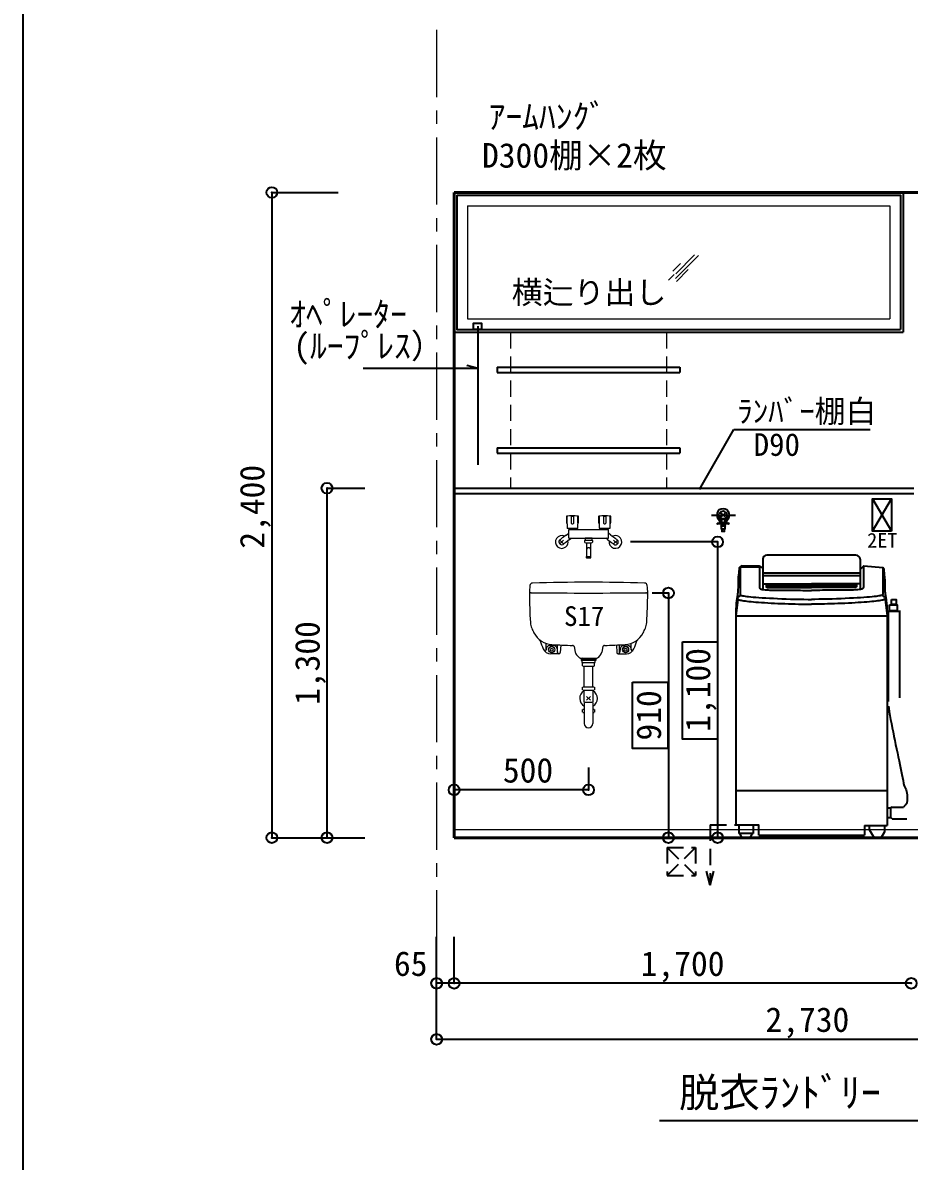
# Model space of a CAD drawing. Units: millimetres at full size, sheet at 1:50. Extents: x -31113 to 29332, y -20209 to 31249.
# Drawn here: x -10070 to -6774, y -2300 to 1934 of the extents above; entities that cross this region are included whole.
import ezdxf
from ezdxf.enums import TextEntityAlignment as Align

# ---------------------------------------------------------------- set-up
doc = ezdxf.new("R2010")
doc.units = ezdxf.units.MM
doc.header["$LTSCALE"] = 50
doc.header["$PDMODE"] = 32
doc.header["$PDSIZE"] = 40
doc.linetypes.add('CHAIN1', pattern=[8, 5, -1, 1, -1])
doc.linetypes.add('DASHED1', pattern=[1.8, 1.2, -0.6])
for name, color, linetype, lineweight in [('B-1_通り芯・通り番号', 1, 'CHAIN1', 18), ('B-2_柱(黄)', 4, 'Continuous', 9), ('B-3_仕上線(黄)', 3, 'Continuous', 40), ('B-4_下地・間柱(水色)', 4, 'DASHED1', 9), ('B-5_サッシ・室内建具', 7, 'Continuous', 25), ('B-6_住宅設備・造作', 1, 'Continuous', 18), ('B-A_文字', 7, 'Continuous', 25), ('B-F_寸法・方位', 7, 'Continuous', 25), ('F-F_図面枠（共通）', 7, 'Continuous', 25)]:
    doc.layers.add(name, color=color, linetype=linetype, lineweight=lineweight)
doc.styles.add('ＭＳ ゴシック', font='')
doc.styles.get('ＭＳ ゴシック').set_extended_font_data('MS Gothic')

msp = doc.modelspace()

# ---------------------------------------------------------------- linework, layer by layer
at = {"layer": 'B-1_通り芯・通り番号'}
msp.add_line((-8531.22, 1908.04), (-8531.22, -1846.71), dxfattribs=at)
msp.add_line((-8531.22, 1908.04), (-8531.22, -1846.71), dxfattribs=at)
at = {"layer": 'B-2_柱(黄)'}
for p, q in [((-7557.84, 1068.65), (-7642.82, 983.67)), ((-7572.35, 1070.8), (-7642.05, 1001.1)), ((-7624.51, 1039.07), (-7652.75, 1010.83)), ((-7596.01, 1016.49), (-7639.84, 972.66)), ((-7648.17, 997.67), (-7669.41, 976.43))]:
    msp.add_line(p, q, dxfattribs=at)
at = {"layer": 'B-3_仕上線(黄)'}
for p, q in [((-8466.22, 1303.29), (-8466.22, -1096.71)), ((-8466.22, 1303.29), (-8466.22, -1096.71)), ((-8466.22, -1096.71), (-5866.22, -1096.71))]:
    msp.add_line(p, q, dxfattribs=at)
msp.add_lwpolyline([(-8466.22, 1303.29), (-5866.22, 1303.29), (-5866.22, -1066.71)], dxfattribs=at)
at = {"layer": 'B-4_下地・間柱(水色)'}
for p, q in [((-8256.22, 783.29), (-8256.22, 203.29)), ((-7676.22, 783.29), (-7676.22, 203.29))]:
    msp.add_line(p, q, dxfattribs=at)
at = {"layer": 'B-5_サッシ・室内建具'}
msp.add_line((-8377.77, 806.54), (-8377.77, 290.42), dxfattribs=at)
msp.add_lwpolyline([(-8364.4, 793.11), (-8394.4, 793.11), (-8394.4, 817.11), (-8364.4, 817.11)], close=True, dxfattribs=at)
at = {"layer": 'B-6_住宅設備・造作', "color": 4, "lineweight": 9}
for p, q in [((-8416.22, 1253.29), (-8416.22, 833.29)), ((-8416.22, 1253.29), (-6846.22, 1253.29)), ((-6846.22, 1253.29), (-6846.22, 833.29)), ((-8416.22, 833.29), (-6846.22, 833.29))]:
    msp.add_line(p, q, dxfattribs=at)
at = {"layer": 'B-A_文字'}
for p, q in [((-8306.22, 653.29), (-7626.22, 653.29)), ((-8306.22, 653.29), (-8306.22, 633.29)), ((-7626.22, 653.29), (-7626.22, 633.29)), ((-8306.22, 633.29), (-7626.22, 633.29)), ((-8306.22, 353.29), (-7626.22, 353.29)), ((-8306.22, 353.29), (-8306.22, 333.29)), ((-7626.22, 353.29), (-7626.22, 333.29)), ((-8306.22, 333.29), (-7626.22, 333.29)), ((-7318.33, -60.92), (-7318.33, -173.62)), ((-6971.87, -45.81), (-7303.21, -45.81)), ((-6956.76, -60.92), (-6956.76, -173.62)), ((-7405.79, -93.34), (-7401.06, -88.62)), ((-7402.59, -93.35), (-7402.59, -191.98)), ((-7400.88, -88.81), (-7333.14, -88.81)), ((-7395.04, -85.79), (-7332.32, -85.79)), ((-7332.32, -85.79), (-7320.86, -92.41)), ((-7330.87, -89.91), (-7330.87, -165.05)), ((-7317.74, -120.99), (-6958.2, -120.99)), ((-7317.33, -111.94), (-6957.38, -111.94)), ((-6944.21, -89.91), (-6944.21, -165.05)), ((-6872.49, -91.2), (-6872.49, -191.98)), ((-7318.94, -152.02), (-7137.54, -152.02)), ((-7301.67, -158.19), (-7137.54, -158.19)), ((-7300.76, -166.07), (-7137.54, -166.07)), ((-6956.14, -152.02), (-7137.54, -152.02)), ((-6973.42, -158.19), (-7137.54, -158.19)), ((-6974.33, -166.07), (-7137.54, -166.07)), ((-7411.76, -211.71), (-7418.97, -271.89)), ((-6863.32, -211.71), (-6856.11, -271.89)), ((-7418.97, -271.89), (-6856.11, -271.89)), ((-7418.97, -271.89), (-7418.97, -1050.27)), ((-6856.11, -271.89), (-6856.11, -1050.88)), ((-6852.13, -254.62), (-6806.06, -254.62)), ((-6852.13, -254.62), (-6852.13, -589.85)), ((-6809.75, -254.62), (-6809.75, -576.79)), ((-6856.11, -921.95), (-7418.97, -921.95)), ((-6856.11, -985.36), (-6843.13, -985.36)), ((-6843.13, -985.36), (-6843.13, -1022.66)), ((-6837.65, -983.17), (-6842.54, -985.99)), ((-6837.65, -983.17), (-6794.86, -983.17)), ((-7406.92, -1050.27), (-7406.92, -1080.85)), ((-7354.26, -1050.27), (-7354.26, -1080.85)), ((-6939.81, -1050.88), (-6939.81, -1086.79)), ((-6939.81, -1050.88), (-6856.11, -1050.88)), ((-6922.39, -1050.88), (-6922.39, -1065.91)), ((-6843.13, -1022.66), (-6856.11, -1022.66)), ((-6837.65, -1026.77), (-6842.61, -1021.8)), ((-6837.65, -1026.77), (-6782.52, -1026.77)), ((-8466.22, -1096.71), (-5866.22, -1096.71)), ((-7394.98, -1096.71), (-7404.13, -1080.85)), ((-7365.3, -1096.71), (-7356.15, -1080.85)), ((-7356.15, -1080.85), (-7354.26, -1080.85)), ((-7333.05, -1086.79), (-6939.81, -1086.79)), ((-6922.39, -1065.91), (-6904.61, -1096.71))]:
    msp.add_line(p, q, dxfattribs=at)
at = {"layer": 'B-A_文字', "color": 134}
for p, q in [((-6910.1, 163.29), (-6840.1, 43.29)), ((-6910.1, 43.29), (-6840.1, 163.29)), ((-7485.11, 104.29), (-7485.11, 102.3)), ((-7481.22, 105.29), (-7484.11, 105.29)), ((-7484.11, 101.3), (-7481.22, 101.3)), ((-7479.61, 89.43), (-7479.61, 99.57)), ((-7479.61, 89.43), (-7479.61, 88.99)), ((-7478.97, 88.79), (-7479.41, 88.79)), ((-7478.16, 88.79), (-7479.16, 87.79)), ((-7479.16, 87.79), (-7479.16, 74.19)), ((-7452.76, 88.79), (-7478.97, 88.79)), ((-7458.79, 96.22), (-7472.93, 110.36)), ((-7472.93, 96.22), (-7458.79, 110.36)), ((-7452.56, 87.79), (-7453.56, 88.79)), ((-7452.31, 88.79), (-7452.76, 88.79)), ((-7452.56, 74.19), (-7452.56, 87.79)), ((-7452.11, 99.57), (-7452.11, 89.43)), ((-7452.11, 88.99), (-7452.11, 89.43)), ((-7487.66, 73.19), (-7487.86, 72.99)), ((-7487.86, 72.99), (-7487.86, 72.19)), ((-7487.66, 73.19), (-7444.06, 73.19)), ((-7474.26, 70.69), (-7474.26, 68.29)), ((-7474.26, 68.29), (-7472.66, 66.69)), ((-7472.66, 64.69), (-7474.26, 63.09)), ((-7474.26, 63.09), (-7474.26, 61.89)), ((-7474.26, 61.89), (-7474.06, 61.69)), ((-7473.71, 61.69), (-7473.71, 52.19)), ((-7472.66, 66.69), (-7472.66, 64.69)), ((-7471.11, 51.19), (-7471.11, 42.89)), ((-7460.81, 42.69), (-7470.91, 42.69)), ((-7460.61, 42.89), (-7460.61, 51.19)), ((-7459.06, 66.69), (-7457.46, 68.29)), ((-7459.06, 64.69), (-7459.06, 66.69)), ((-7457.46, 63.09), (-7459.06, 64.69)), ((-7458.01, 52.19), (-7458.01, 61.69)), ((-7457.66, 61.69), (-7457.46, 61.89)), ((-7457.46, 68.29), (-7457.46, 70.69)), ((-7457.46, 61.89), (-7457.46, 63.09)), ((-7443.86, 72.99), (-7444.06, 73.19)), ((-7443.86, 72.19), (-7443.86, 72.99))]:
    msp.add_line(p, q, dxfattribs=at)
at = {"layer": 'B-A_文字', "lineweight": 18}
for p, q in [((-8048.72, 98.17), (-8048.72, 75.53)), ((-8048.7, 98.16), (-8048.72, 98.16)), ((-8048.72, 98.16), (-8048.72, 98.16)), ((-8045.6, 77.51), (-8045.6, 98.33)), ((-8027.42, 99.73), (-8025.03, 99.73)), ((-8021.28, 77.51), (-8021.28, 98.33)), ((-8006.85, 98.33), (-8006.85, 77.51)), ((-8005.2, 99.72), (-8005.18, 99.72)), ((-8005.18, 99.72), (-8005.18, 99.72)), ((-8003.73, 98.16), (-8003.75, 98.16)), ((-8003.72, 98.16), (-8003.73, 98.16)), ((-8003.72, 75.53), (-8003.72, 98.17)), ((-7928.72, 98.17), (-7928.72, 75.53)), ((-7927.27, 99.72), (-7927.27, 99.72)), ((-7925.6, 77.51), (-7925.6, 98.33)), ((-7911.17, 98.33), (-7911.17, 77.51)), ((-7907.42, 99.73), (-7905.03, 99.73)), ((-7901.28, 77.51), (-7901.28, 98.33)), ((-7886.85, 98.33), (-7886.85, 77.51)), ((-7883.73, 98.16), (-7883.75, 98.16)), ((-7883.72, 98.16), (-7883.73, 98.16)), ((-7883.72, 75.53), (-7883.72, 98.17)), ((-8046.22, 70.56), (-8046.16, 70.83)), ((-8046.22, 70.56), (-8046.22, 57.59)), ((-8046.22, 57.59), (-8046.22, 54.99)), ((-8007.42, 53.79), (-8045.02, 53.79)), ((-8040.22, 49.29), (-8039.72, 49.79)), ((-8040.22, 17.64), (-8040.22, 49.29)), ((-8039.72, 49.79), (-8026.22, 49.79)), ((-8037.72, 53.79), (-8037.72, 49.79)), ((-8027.81, 70.83), (-8026.22, 70.56)), ((-8026.22, 70.56), (-8024.64, 70.83)), ((-8026.22, 49.79), (-7906.22, 49.79)), ((-8014.72, 49.79), (-8014.72, 53.79)), ((-8006.85, 77.51), (-8006.84, 75.89)), ((-8006.29, 70.83), (-8006.22, 70.56)), ((-8006.22, 57.59), (-8006.22, 70.56)), ((-8006.22, 54.99), (-8006.22, 57.59)), ((-7926.22, 70.56), (-7926.16, 70.83)), ((-7926.22, 70.56), (-7926.22, 57.59)), ((-7926.22, 57.59), (-7926.22, 54.99)), ((-7887.42, 53.79), (-7925.02, 53.79)), ((-7917.72, 53.79), (-7917.72, 49.79)), ((-7911.17, 77.51), (-7911.16, 75.89)), ((-7907.81, 70.83), (-7906.22, 70.56)), ((-7906.22, 70.56), (-7904.64, 70.83)), ((-7906.22, 49.79), (-7892.72, 49.79)), ((-7894.72, 49.79), (-7894.72, 53.79)), ((-7892.22, 49.29), (-7892.72, 49.79)), ((-7886.85, 77.51), (-7886.84, 75.89)), ((-7886.29, 70.83), (-7886.22, 70.56)), ((-7886.22, 57.59), (-7886.22, 70.56)), ((-7886.22, 54.99), (-7886.22, 57.59)), ((-8073.3, -3.78), (-8059.15, 10.36)), ((-8059.15, -3.78), (-8073.3, 10.36)), ((-8072.51, 11.67), (-8072.17, 11.92)), ((-8049.17, 28.89), (-8063.57, 18.09)), ((-8051.27, 1.69), (-8054.38, -0.64)), ((-8036.87, 12.49), (-8051.27, 1.69)), ((-8049.17, 28.89), (-8040.22, 35.61)), ((-8040.22, 17.64), (-8026.22, 17.64)), ((-8036.87, 12.49), (-8030.01, 17.64)), ((-8026.22, 17.64), (-7906.22, 17.64)), ((-7979.02, 17.64), (-7979.22, 17.44)), ((-7953.22, 17.44), (-7979.22, 17.44)), ((-7979.22, 17.44), (-7979.22, 9.94)), ((-7953.22, 17.44), (-7953.42, 17.64)), ((-7953.22, 9.94), (-7953.22, 17.44)), ((-7895.57, 12.49), (-7902.44, 17.64)), ((-7883.27, 28.89), (-7892.22, 35.61)), ((-7883.27, 28.89), (-7868.87, 18.09)), ((-7873.3, -3.78), (-7859.15, 10.36)), ((-7859.15, -3.78), (-7873.3, 10.36)), ((-7860.55, 12.42), (-7862.97, 13.75)), ((-7976.79, -0.09), (-7975.97, -0.56)), ((-7975.97, -0.56), (-7956.47, -0.56)), ((-7974.22, -26.06), (-7974.22, -51.06)), ((-7958.22, -1.06), (-7958.22, -0.56)), ((-7958.22, -26.06), (-7958.22, -1.06)), ((-7956.47, -0.56), (-7955.66, -0.09)), ((-7974.22, -51.06), (-7974.22, -51.4)), ((-7973.32, -56.06), (-7959.12, -56.06)), ((-8124.27, -397.82), (-8124.27, -374.17)), ((-8081.25, -407.71), (-8081.25, -379.57)), ((-8069.92, -380.07), (-8071.26, -407.95)), ((-7862.53, -380.07), (-7861.19, -407.95)), ((-7851.2, -407.71), (-7851.2, -379.57)), ((-7808.18, -397.82), (-7808.18, -374.17)), ((-8122.81, -390.78), (-8124.34, -398.59)), ((-8094.48, -382.71), (-8113, -382.71)), ((-8076.25, -412.71), (-8107.11, -412.71)), ((-8084.67, -390.78), (-8081.16, -408.67)), ((-8019.45, -385.96), (-8015.63, -406.13)), ((-8008.6, -418.72), (-8000.47, -427.17)), ((-7923.85, -418.72), (-7931.98, -427.17)), ((-7913, -385.96), (-7916.82, -406.13)), ((-7856.2, -412.71), (-7825.34, -412.71)), ((-7847.78, -390.78), (-7851.29, -408.67)), ((-7837.97, -382.71), (-7819.45, -382.71)), ((-7834.47, -397.71), (-7831.58, -392.71)), ((-7831.58, -402.71), (-7834.47, -397.71)), ((-7831.58, -392.71), (-7825.81, -392.71)), ((-7825.81, -402.71), (-7831.58, -402.71)), ((-7825.81, -392.71), (-7822.92, -397.71)), ((-7822.92, -397.71), (-7825.81, -402.71)), ((-7809.64, -390.78), (-7808.11, -398.59)), ((-7996.86, -428.71), (-7935.59, -428.71)), ((-7987.8, -428.71), (-7993.72, -432.98)), ((-7993.72, -432.98), (-7993.72, -438.21)), ((-7993.72, -432.98), (-7938.72, -432.98)), ((-7938.72, -438.21), (-7993.72, -438.21)), ((-7991.22, -438.21), (-7991.22, -445.21)), ((-7991.22, -445.21), (-7941.22, -445.21)), ((-7986.22, -446.91), (-7988.72, -448.35)), ((-7988.72, -456.91), (-7988.72, -448.35)), ((-7982.52, -458.91), (-7949.92, -458.91)), ((-7982.1, -535.71), (-7982.1, -458.91)), ((-7950.35, -535.71), (-7950.35, -458.91)), ((-7946.22, -446.91), (-7943.72, -448.35)), ((-7944.65, -428.71), (-7938.72, -432.98)), ((-7943.72, -456.91), (-7943.72, -448.35)), ((-7941.22, -445.21), (-7941.22, -438.21)), ((-7938.72, -432.98), (-7938.72, -438.21)), ((-7988.22, -547), (-7988.22, -536.42)), ((-7987.52, -535.71), (-7944.93, -535.71)), ((-7987.52, -547.71), (-7944.93, -547.71)), ((-7983.02, -593.26), (-7983.02, -548.71)), ((-7949.42, -593.26), (-7949.42, -548.71)), ((-7944.22, -536.42), (-7944.22, -547)), ((-7973.3, -585.78), (-7959.15, -571.64)), ((-7959.15, -585.78), (-7973.3, -571.64)), ((-7988.22, -630.3), (-7988.22, -619.72)), ((-7987.52, -619.01), (-7982.1, -619.01)), ((-7987.52, -631.01), (-7982.1, -631.01)), ((-7982.1, -594.78), (-7982.1, -671.71)), ((-7951.71, -594.33), (-7981.54, -594.33)), ((-7950.35, -594.78), (-7950.35, -671.71)), ((-7950.35, -619.01), (-7944.93, -619.01)), ((-7950.35, -631.01), (-7944.93, -631.01)), ((-7944.22, -619.72), (-7944.22, -630.3))]:
    msp.add_line(p, q, dxfattribs=at)
at = {"layer": 'B-A_文字', "color": 134, "linetype": 'CHAIN1'}
msp.add_line((-7508.48, 103.29), (-7419.95, 103.29), dxfattribs=at)
at = {"layer": 'B-A_文字', "color": 1, "lineweight": 18}
msp.add_line((-8466.22, -1066.71), (-5866.22, -1066.71), dxfattribs=at)
at = {"layer": 'B-A_文字'}
for points in [[(-8803.84, 649.82), (-8382.16, 649.82), (-8418.39, 659.88)], [(-7405.79, -93.34), (-7406.3, -97.54), (-7407.16, -104.76), (-7407.97, -112), (-7408.7, -119.24), (-7409.32, -126.48), (-7409.8, -133.74), (-7410, -137.95), (-7410.15, -142.52), (-7410.28, -150.41), (-7410.35, -158.29), (-7410.46, -166.17), (-7410.71, -174.04), (-7411.21, -181.89), (-7411.64, -186.43), (-7411.89, -188.55), (-7412.38, -192.2), (-7412.92, -195.85), (-7413.48, -199.5), (-7414.06, -203.15), (-7414.62, -206.8), (-7414.93, -208.92), (-7415.71, -214.8), (-7416.78, -224.98), (-7417.57, -235.19), (-7418.12, -245.43), (-7418.52, -255.67), (-7418.82, -265.93), (-7418.97, -271.89)], [(-6952.95, -95.63), (-6942.45, -85.12), (-6872.49, -91.2), (-6869.29, -93.34)], [(-6869.29, -93.34), (-6868.78, -97.54), (-6867.92, -104.76), (-6867.11, -112), (-6866.38, -119.24), (-6865.76, -126.48), (-6865.28, -133.74), (-6865.09, -137.95), (-6864.94, -142.52), (-6864.8, -150.41), (-6864.73, -158.29), (-6864.62, -166.17), (-6864.37, -174.04), (-6863.88, -181.89), (-6863.44, -186.43), (-6863.19, -188.55), (-6862.71, -192.2), (-6862.17, -195.85), (-6861.6, -199.5), (-6861.02, -203.15), (-6860.46, -206.8), (-6860.15, -208.92), (-6859.37, -214.8), (-6858.3, -224.98), (-6857.52, -235.19), (-6856.96, -245.43), (-6856.56, -255.67), (-6856.26, -265.93), (-6856.11, -271.89)], [(-7330.87, -165.05), (-7330.81, -165.29), (-7330.7, -165.71), (-7330.59, -166.13), (-7330.47, -166.55), (-7330.33, -166.96), (-7330.18, -167.36), (-7330.08, -167.59), (-7329.97, -167.83), (-7329.75, -168.25), (-7329.51, -168.64), (-7329.24, -169.03), (-7328.95, -169.4), (-7328.64, -169.75), (-7328.45, -169.95), (-7328.2, -170.19), (-7327.74, -170.58), (-7327.26, -170.93), (-7326.75, -171.26), (-7326.23, -171.56), (-7325.69, -171.83), (-7325.37, -171.98), (-7324.74, -172.24), (-7323.63, -172.61), (-7322.49, -172.92), (-7321.34, -173.16), (-7320.18, -173.36), (-7319.01, -173.53), (-7318.33, -173.62), (-7315.11, -174.01), (-7309.56, -174.57), (-7304.03, -175.01), (-7298.5, -175.35), (-7292.97, -175.6), (-7287.44, -175.79), (-7284.23, -175.89), (-7275.68, -176.09), (-7260.92, -176.3), (-7246.14, -176.39), (-7231.35, -176.4)], [(-7305.37, -154.35), (-7305.37, -163.4), (-7300.76, -166.07)], [(-6944.21, -165.05), (-6944.27, -165.29), (-6944.38, -165.71), (-6944.49, -166.13), (-6944.61, -166.55), (-6944.75, -166.96), (-6944.9, -167.36), (-6945, -167.59), (-6945.12, -167.83), (-6945.33, -168.25), (-6945.58, -168.64), (-6945.84, -169.03), (-6946.13, -169.4), (-6946.44, -169.75), (-6946.63, -169.95), (-6946.88, -170.19), (-6947.34, -170.58), (-6947.82, -170.93), (-6948.33, -171.26), (-6948.86, -171.56), (-6949.4, -171.83), (-6949.72, -171.98), (-6950.35, -172.24), (-6951.46, -172.61), (-6952.59, -172.92), (-6953.74, -173.16), (-6954.9, -173.36), (-6956.08, -173.53), (-6956.76, -173.62), (-6959.98, -174.01), (-6965.52, -174.57), (-6971.05, -175.01), (-6976.59, -175.35), (-6982.12, -175.6), (-6987.64, -175.79), (-6990.85, -175.89), (-6999.41, -176.09), (-7014.17, -176.3), (-7028.95, -176.39), (-7043.73, -176.4)], [(-6969.72, -154.35), (-6969.72, -163.4), (-6974.33, -166.07)], [(-7401.91, -191.5), (-7402.09, -192.55), (-7402.45, -194.32), (-7402.88, -195.96), (-7403.46, -197.39), (-7404.22, -198.53), (-7405.22, -199.3), (-7405.93, -199.55), (-7406.19, -199.59), (-7406.65, -199.64), (-7407.13, -199.66), (-7407.62, -199.69), (-7408.11, -199.74), (-7408.59, -199.83), (-7408.85, -199.91), (-7409.06, -199.99), (-7409.4, -200.17), (-7409.72, -200.38), (-7410.02, -200.63), (-7410.3, -200.9), (-7410.55, -201.2), (-7410.68, -201.37), (-7411.1, -202.05), (-7411.59, -203.3), (-7411.84, -204.65), (-7411.92, -206.06), (-7411.89, -207.51), (-7411.82, -208.96), (-7411.78, -209.78), (-7411.77, -210.1), (-7411.76, -210.64), (-7411.76, -211.18), (-7411.76, -211.71), (-7411.77, -212.24), (-7411.77, -212.77), (-7411.78, -213.08)], [(-7411.67, -209.28), (-7410.99, -209.89), (-7409.81, -210.55), (-7408.07, -211.26), (-7405.73, -211.99), (-7402.76, -212.76), (-7399.11, -213.56), (-7394.77, -214.37), (-7389.7, -215.2), (-7383.9, -216.04), (-7377.35, -216.88), (-7370.06, -217.72), (-7362.03, -218.55), (-7353.28, -219.37), (-7343.82, -220.18), (-7333.7, -220.97), (-7322.96, -221.73), (-7311.65, -222.46), (-7299.82, -223.16), (-7287.55, -223.82), (-7274.93, -224.45), (-7262.05, -225.03), (-7249.01, -225.57), (-7235.93, -226.06), (-7222.94, -226.5), (-7210.18, -226.9), (-7197.81, -227.25), (-7185.99, -227.55), (-7174.91, -227.8), (-7164.76, -228.01), (-7155.76, -228.17), (-7148.12, -228.29), (-7142.09, -228.37), (-7137.93, -228.42), (-7137.54, -228.43)], [(-7402.59, -191.98), (-7401.99, -192.9), (-7401.17, -193.76), (-7399.96, -194.58), (-7398.24, -195.38), (-7395.86, -196.16), (-7392.73, -196.93), (-7388.75, -197.69), (-7383.84, -198.45), (-7377.94, -199.22), (-7371.02, -200), (-7363.04, -200.78), (-7354, -201.57), (-7343.9, -202.37), (-7332.77, -203.18), (-7320.64, -203.98), (-7307.58, -204.78), (-7293.65, -205.56), (-7278.95, -206.32), (-7263.57, -207.05), (-7247.66, -207.74), (-7231.34, -208.38), (-7214.77, -208.94), (-7198.12, -209.42), (-7181.58, -209.8), (-7165.36, -210.06), (-7149.69, -210.19), (-7137.54, -210.16)], [(-7231.35, -176.4), (-7216.55, -176.39), (-7201.76, -176.4), (-7193.18, -176.44), (-7187.76, -176.47), (-7178.41, -176.56), (-7169.07, -176.69), (-7159.73, -176.83), (-7150.39, -176.99), (-7141.05, -177.16), (-7137.54, -177.22)], [(-7043.73, -176.4), (-7058.53, -176.39), (-7073.32, -176.4), (-7081.9, -176.44), (-7087.32, -176.47), (-7096.67, -176.56), (-7106.01, -176.69), (-7115.35, -176.83), (-7124.69, -176.99), (-7134.03, -177.16), (-7137.54, -177.22)], [(-6872.49, -191.98), (-6873.09, -192.9), (-6873.92, -193.76), (-6875.12, -194.58), (-6876.85, -195.38), (-6879.22, -196.16), (-6882.35, -196.93), (-6886.34, -197.69), (-6891.25, -198.45), (-6897.14, -199.22), (-6904.06, -200), (-6912.04, -200.78), (-6921.08, -201.57), (-6931.18, -202.37), (-6942.31, -203.18), (-6954.44, -203.98), (-6967.51, -204.78), (-6981.43, -205.56), (-6996.14, -206.32), (-7011.51, -207.05), (-7027.42, -207.74), (-7043.75, -208.38), (-7060.32, -208.94), (-7076.97, -209.42), (-7093.5, -209.8), (-7109.72, -210.06), (-7125.39, -210.19), (-7137.54, -210.16)], [(-6863.41, -209.28), (-6864.09, -209.89), (-6865.28, -210.55), (-6867.01, -211.26), (-6869.35, -211.99), (-6872.32, -212.76), (-6875.97, -213.56), (-6880.31, -214.37), (-6885.38, -215.2), (-6891.18, -216.04), (-6897.73, -216.88), (-6905.02, -217.72), (-6913.05, -218.55), (-6921.81, -219.37), (-6931.26, -220.18), (-6941.38, -220.97), (-6952.12, -221.73), (-6963.44, -222.46), (-6975.26, -223.16), (-6987.53, -223.82), (-7000.15, -224.45), (-7013.03, -225.03), (-7026.08, -225.57), (-7039.16, -226.06), (-7052.15, -226.5), (-7064.9, -226.9), (-7077.28, -227.25), (-7089.09, -227.55), (-7100.17, -227.8), (-7110.32, -228.01), (-7119.32, -228.17), (-7126.96, -228.29), (-7132.99, -228.37), (-7137.15, -228.42), (-7137.54, -228.43)], [(-6873.18, -191.5), (-6872.99, -192.55), (-6872.63, -194.32), (-6872.2, -195.96), (-6871.63, -197.39), (-6870.87, -198.53), (-6869.86, -199.3), (-6869.15, -199.55), (-6868.9, -199.59), (-6868.43, -199.64), (-6867.95, -199.66), (-6867.46, -199.69), (-6866.97, -199.74), (-6866.49, -199.83), (-6866.23, -199.91), (-6866.02, -199.99), (-6865.68, -200.17), (-6865.36, -200.38), (-6865.06, -200.63), (-6864.79, -200.9), (-6864.53, -201.2), (-6864.4, -201.37), (-6863.98, -202.05), (-6863.49, -203.3), (-6863.24, -204.65), (-6863.16, -206.06), (-6863.19, -207.51), (-6863.27, -208.96), (-6863.3, -209.78), (-6863.31, -210.1), (-6863.32, -210.64), (-6863.32, -211.18), (-6863.32, -211.71), (-6863.32, -212.24), (-6863.31, -212.77), (-6863.3, -213.08)], [(-6851.25, -607.05), (-6850.11, -614.8), (-6847.95, -628.12), (-6845.52, -642.2), (-6842.86, -656.89), (-6840.01, -672.06), (-6837, -687.58), (-6833.89, -703.32), (-6830.7, -719.16), (-6827.47, -734.97), (-6824.23, -750.65), (-6821.02, -766.1), (-6817.85, -781.24), (-6814.76, -795.99), (-6811.76, -810.27), (-6808.88, -824.03), (-6806.13, -837.21), (-6803.53, -849.79), (-6801.08, -861.71), (-6798.81, -872.96), (-6796.71, -883.52), (-6794.79, -893.39), (-6793.41, -900.66), (-6792.07, -903.66), (-6789.79, -908.84), (-6787.64, -914.04), (-6785.7, -919.29), (-6784.04, -924.6), (-6782.75, -929.99), (-6782.2, -933.16), (-6781.98, -934.79), (-6781.69, -937.62), (-6781.5, -940.47), (-6781.39, -943.33), (-6781.35, -946.19), (-6781.36, -949.05), (-6781.37, -950.71), (-6781.39, -951.77), (-6781.42, -953.59), (-6781.48, -955.41)], [(-6781.48, -955.41), (-6781.56, -957.24), (-6781.67, -959.06), (-6781.82, -960.89), (-6781.92, -961.95), (-6781.99, -962.57), (-6782.13, -963.62), (-6782.29, -964.66), (-6782.5, -965.7), (-6782.76, -966.71), (-6783.08, -967.7), (-6783.29, -968.26), (-6783.62, -969), (-6784.28, -970.23), (-6785.04, -971.41), (-6785.88, -972.55), (-6786.77, -973.67), (-6787.69, -974.76), (-6788.23, -975.39), (-6788.86, -976.13), (-6789.95, -977.4), (-6791.03, -978.67), (-6792.1, -979.93), (-6793.17, -981.18), (-6794.24, -982.44), (-6794.86, -983.17)], [(-7333.15, -1087.29), (-7333.15, -1050.27), (-7418.97, -1050.27)], [(-6878.16, -1096.71), (-6864.8, -1073.57), (-6864.8, -1050.88)], [(-7356.15, -1080.85), (-7404.13, -1080.85), (-7406.92, -1080.85)]]:
    msp.add_lwpolyline(points, dxfattribs=at)
at = {"layer": 'B-A_文字', "color": 134}
msp.add_lwpolyline([(-6840.1, 43.29), (-6910.1, 43.29), (-6910.1, 163.29), (-6840.1, 163.29)], close=True, dxfattribs=at)
at = {"layer": 'B-A_文字', "lineweight": 18}
for points in [[(-8031.17, 98.33), (-8031.17, 77.51), (-8031.16, 75.89)], [(-7906.22, 17.64), (-7892.22, 17.64), (-7892.22, 49.29)], [(-7979.72, 9.94), (-7966.22, 9.94), (-7952.72, 9.94)], [(-7895.57, 12.49), (-7881.17, 1.69), (-7878.07, -0.64)], [(-7974.22, -0.56), (-7974.22, -1.06), (-7974.22, -26.06)], [(-7958.22, -51.4), (-7958.22, -51.06), (-7958.22, -26.06)], [(-7974.22, -51.4), (-7966.22, -51.4), (-7958.22, -51.4)]]:
    msp.add_lwpolyline(points, dxfattribs=at)
at = {"layer": 'B-A_文字', "color": 134}
for points in [[(-7470.41, 76.88), (-7470.41, 87.79), (-7474.42, 87.79), (-7474.42, 76.88)], [(-7457.31, 76.88), (-7457.31, 87.79), (-7461.32, 87.79), (-7461.32, 76.88)], [(-7445.36, 70.69), (-7465.86, 70.69), (-7486.36, 70.69)], [(-7457.46, 68.29), (-7465.86, 68.29), (-7474.26, 68.29)], [(-7457.46, 63.09), (-7465.86, 63.09), (-7474.26, 63.09)], [(-7457.66, 61.69), (-7465.86, 61.69), (-7474.06, 61.69)], [(-7459.01, 51.19), (-7465.86, 51.19), (-7472.71, 51.19)]]:
    msp.add_lwpolyline(points, dxfattribs=at)
at = {"layer": 'B-A_文字'}
for points in [[(-6840.25, -210.88), (-6822.7, -210.88), (-6822.7, -229.8), (-6840.25, -229.8)], [(-6846.56, -231.17), (-6818.58, -231.17), (-6818.58, -253.11), (-6846.56, -253.11)]]:
    msp.add_lwpolyline(points, close=True, dxfattribs=at)
at = {"layer": 'B-A_文字', "color": 6}
for points in [[(-7617.46, -368.04), (-7486.4, -368.04), (-7486.4, -730), (-7617.46, -730)], [(-7802.59, -517.82), (-7671.54, -517.82), (-7671.54, -765.36), (-7802.59, -765.36)]]:
    msp.add_lwpolyline(points, close=True, dxfattribs=at)
at = {"layer": 'B-A_文字', "lineweight": 18}
msp.add_lwpolyline([(-8100.86, -392.71), (-8097.98, -397.71), (-8100.86, -402.71), (-8106.64, -402.71), (-8109.52, -397.71), (-8106.64, -392.71)], close=True, dxfattribs=at)
for centre in [(-8103.75, -397.71), (-7828.7, -397.71)]:
    msp.add_circle(centre, 11.5, dxfattribs=at)
for centre, radius, start, end in [((-8047.35, 98.34), 1.39, 86.89322, 187.12994), ((-8026.22, -199.54), 300, 85.97659, 94.02343), ((-8044.25, 98.52), 1.37, 87.30038, 188.0439), ((-8029.57, 98.78), 1.66, 138.12982, 195.7098), ((-8030.18, 77.22), 22.68, 83.01351, 91.59065), ((-8022.27, 77.22), 22.68, 88.40935, 96.98649), ((-8022.88, 98.78), 1.66, 344.28994, 41.87824), ((-8008.25, 98.51), 1.42, 352.89684, 90.44299), ((-8004.78, 106.94), 7.23, 265.87607, 266.66891), ((-8005.1, 98.34), 1.39, 352.86949, 93.1072), ((-7927.35, 98.34), 1.39, 86.8928, 187.13051), ((-7906.22, -199.54), 300, 85.97659, 94.02343), ((-7924.2, 98.51), 1.42, 90.11415, 187.12979), ((-7909.57, 98.78), 1.66, 138.13036, 195.70926), ((-7910.18, 77.22), 22.68, 83.01351, 91.59065), ((-7902.27, 77.22), 22.68, 88.40935, 96.98649), ((-7902.88, 98.78), 1.66, 344.28994, 41.87824), ((-7888.2, 98.52), 1.37, 351.95727, 92.69995), ((-7884.78, 106.94), 7.23, 265.87607, 266.66891), ((-7885.13, 98.34), 1.38, 352.77846, 93.12553), ((-7885.1, 98.34), 1.39, 352.87006, 93.10678), ((-8047.34, 75.44), 1.39, 176.02846, 242.7844), ((-8049.99, 70.99), 3.79, 353.40752, 57.8586), ((-8045.02, 54.99), 1.2, 180, 270), ((-8066.03, 75.57), 20.43, 346.58733, 0.89543), ((-8219.38, 77.05), 173.78, 359.61721, 0.15149), ((-8026.2, 75.53), 4.97, 175.83603, 251.12015), ((-8026.09, 75.36), 4.76, 287.7623, 339.2367), ((-8028.92, 75.95), 7.63, 342.63024, 359.52067), ((-8064.82, 77.05), 43.55, 358.48031, 0.61272), ((-8007.42, 54.99), 1.2, 270, 0), ((-7986.41, 75.57), 20.43, 179.10166, 193.41235), ((-8002.46, 70.99), 3.79, 122.14138, 186.5926), ((-8005.11, 75.44), 1.39, 297.2153, 3.97209), ((-7927.34, 75.44), 1.39, 176.02791, 242.7847), ((-7929.99, 70.99), 3.79, 353.4074, 57.85862), ((-7925.02, 54.99), 1.2, 180, 270), ((-7946.03, 75.57), 20.43, 346.58727, 0.89548), ((-8099.21, 77.05), 173.61, 359.61708, 0.15189), ((-7906.2, 75.53), 4.97, 175.83611, 251.12013), ((-7906.09, 75.36), 4.76, 287.76237, 339.23657), ((-7908.92, 75.95), 7.63, 342.63014, 359.52096), ((-7944.83, 77.05), 43.56, 358.48044, 0.61233), ((-7887.42, 54.99), 1.2, 270, 0), ((-7866.41, 75.57), 20.43, 179.10172, 193.41229), ((-7882.46, 70.99), 3.79, 122.1414, 186.59248), ((-7885.11, 75.44), 1.39, 297.2156, 3.97154), ((-8066.22, 3.29), 23.75, 62.51044, 311.85743), ((-8066.22, 3.29), 10.48, 143.88747, 180.25109), ((-8066.22, 3.29), 10.48, 180.25108, 216.75007), ((-113124.19, 103681.16), 147591.38, 315.37821, 315.37942), ((-8140.66, 115.59), 124.25, 303.45026, 306.54065), ((2986795.64, -3993129.17), 4991433.34, 126.86989, 126.86993), ((-8066.22, 3.29), 23.75, 311.85743, 11.11465), ((-7976.62, 5.41), 5.5, 124.40993, 268.20737), ((-7955.83, 5.41), 5.5, 271.79263, 55.59007), ((-7866.22, 3.29), 23.75, 168.77064, 58.11763), ((-7866.22, 3.29), 23.75, 58.11763, 117.37486), ((-7866.22, 3.29), 10.75, 217.9732, 58.11763), ((-3002728.09, -3993129.17), 4991433.34, 53.13007, 53.13011), ((-6088.31, 2391.21), 2966.83, 233.12559, 233.1837), ((-7777.98, 134.76), 147.88, 233.58278, 234.91776), ((-8066.22, 3.29), 10.48, 216.9898, 253.4887), ((-8066.22, 3.29), 10.48, 253.48867, 289.85232), ((-8066.22, 3.28), 10.47, 290.76484, 306.95963), ((-7965.49, -117.25), 146.63, 127.31703, 130.09359), ((-7966.22, -26.06), 8, 0, 180), ((-8119.89, -307.63), 390.79, 51.14042, 51.77196), ((-7971.97, -53.38), 3, 138.59038, 243.25632), ((-7960.47, -53.38), 3, 296.74368, 41.40962), ((-7886.26, -192.28), 300, 173.50492, 179.12743), ((-8174.4, -159.47), 10, 91.52161, 173.50492), ((-7966.22, -7996.37), 7849.67, 88.47839, 91.52161), ((-7758.05, -159.47), 10, 6.49508, 88.47839), ((-8046.19, -192.28), 300, 0.89038, 6.49508), ((-6086.28, -173.25), 2100, 180.42301, 183.36614), ((-8179.19, -192.86), 7, 89.5421, 180.53659), ((-7966.22, 26454.14), 26640.85, 269.5421, 270.4579), ((-7753.26, -192.86), 7, 359.46341, 90.4579), ((-9846.17, -173.25), 2100, 356.63386, 359.57699), ((-7753.22, -188.71), 7, 359.57699, 8.87746), ((-8122.76, -293.04), 60, 183.36614, 204.24147), ((-7812.74, -153.44), 400, 204.24147, 206.98514), ((-8097.9, -298.64), 80, 206.98514, 266.89756), ((-7834.55, -298.64), 80, 273.10244, 333.01486), ((-8119.71, -153.44), 400, 333.01486, 335.75853), ((-7809.69, -293.04), 60, 335.75853, 356.63386), ((-8150.55, -365.37), 5, 16.80723, 51.72462), ((-7858.58, -277.18), 300, 196.80723, 203.00722), ((-7966.22, 2130.79), 2513, 266.8976, 268.65098), ((-7966.22, 2130.79), 2513, 271.34902, 273.10244), ((-8073.87, -277.18), 300, 336.99278, 343.19277), ((-7781.89, -365.37), 5, 128.27538, 163.19277), ((-8107.11, -382.71), 30, 203.00722, 270), ((-8128.27, -397.82), 4, 215.53032, 348.90027), ((-8113, -392.71), 10, 90, 168.90027), ((-8094.48, -392.71), 10, 11.09973, 90), ((-8076.25, -407.71), 5, 177.25813, 357.25813), ((-8025.46, -384.51), 3, 51.17729, 88.65098), ((-8013.55, -369.71), 16, 231.17729, 242.24378), ((-8022.39, -386.52), 3, 10.71312, 62.24378), ((-7993.03, -401.85), 23, 190.71312, 227.29641), ((-7939.42, -401.85), 23, 310.93815, 349.28688), ((-7910.05, -386.52), 3, 117.75622, 169.28688), ((-7918.9, -369.71), 16, 297.75622, 308.82271), ((-7906.99, -384.51), 3, 91.34902, 128.82271), ((-7856.2, -407.71), 5, 182.74187, 2.74187), ((-7837.97, -392.71), 10, 90, 168.90027), ((-7825.34, -382.71), 30, 270, 336.99278), ((-7819.45, -392.71), 10, 11.09973, 90), ((-7804.18, -397.82), 4, 191.09973, 324.46968), ((-7996.86, -423.71), 5, 223.8767, 270), ((-7979.57, -439.13), 20, 242.74811, 261.49463), ((-7952.88, -439.13), 20, 278.50537, 297.25189), ((-7935.59, -423.71), 5, 270, 316.1233), ((-7966.22, -578.71), 33, 120.60327, 241.2453), ((-7966.22, -578.71), 33, 298.7547, 59.39673), ((-7966.22, -671.71), 15.88, 180, 0)]:
    msp.add_arc(centre, radius, start, end, dxfattribs=at)
at = {"layer": 'B-A_文字', "color": 134}
for centre, radius, start, end in [((-7465.86, 103.29), 23.75, 304.0558, 235.9442), ((-7484.11, 104.29), 1, 90.00218, 179.99782), ((-7484.11, 102.3), 1, 180.00218, 269.99782), ((-7481.22, 106.79), 1.5, 269.99824, 347.17511), ((-7481.22, 99.8), 1.5, 12.82488, 90.00177), ((-7465.86, 103.29), 14.25, 192.82665, 167.17335), ((-7479.41, 88.99), 0.2, 180.00011, 270.00015), ((-7476.69, 84.88), 3.69, 52.05796, 127.94204), ((-7465.86, 75.15), 13.43, 70.23081, 109.76919), ((-7455.04, 84.88), 3.69, 52.05796, 127.94204), ((-7452.31, 88.99), 0.2, 269.99955, 0.00018), ((-7486.36, 72.19), 1.5, 180, 270), ((-7480.16, 74.19), 1, 270, 0), ((-7478.65, 76.87), 0.31, 179.04853, 206.09231), ((-7477.64, 77.53), 1.51, 211.67599, 262.9154), ((-7477.37, 79.1), 3.1, 261.48759, 274.67437), ((-7477.95, 83.79), 7.83, 276.01799, 295.71563), ((-7474.58, 76.9), 0.168, 281.57354, 351.94365), ((-7472.71, 52.19), 1, 180, 270), ((-7470.91, 42.89), 0.2, 180, 270), ((-7470.22, 76.92), 0.191, 194.79806, 263.84094), ((-7465.86, 89.29), 13.3, 250.7787, 289.2213), ((-7461.49, 76.91), 0.176, 272.56626, 348.79473), ((-7460.81, 42.89), 0.2, 270, 0), ((-7459.01, 52.19), 1, 270, 0), ((-7457.14, 76.91), 0.176, 189.73889, 256.74392), ((-7453.78, 83.79), 7.83, 244.28437, 263.98201), ((-7454.36, 79.1), 3.1, 265.32563, 278.51241), ((-7454.09, 77.53), 1.51, 277.0846, 328.32401), ((-7453.07, 76.87), 0.307, 333.76378, 1.09537), ((-7451.56, 74.19), 1, 180, 270), ((-7445.36, 72.19), 1.5, 270, 0)]:
    msp.add_arc(centre, radius, start, end, dxfattribs=at)
at = {"layer": 'B-A_文字'}
for centre, radius, start, end in [((-7303.21, -60.92), 15.11, 90, 180), ((-6971.87, -60.92), 15.11, 0, 90), ((-7395.04, -93.35), 7.56, 90, 180)]:
    msp.add_arc(centre, radius, start, end, dxfattribs=at)
at = {"layer": 'B-F_寸法・方位'}
for p, q in [((-9143.97, 1303.29), (-9143.97, -1096.71)), ((-9143.97, 1303.29), (-8897.98, 1303.29)), ((-9143.97, 1303.29), (-9143.97, -1096.71)), ((-9143.97, 1303.29), (-8897.98, 1303.29)), ((-8466.22, 1303.29), (-8466.22, 783.29)), ((-6796.22, 1303.29), (-6796.22, 783.29)), ((-8466.22, 783.29), (-6796.22, 783.29)), ((-7553.98, 198.55), (-7425.52, 421.05)), ((-7425.52, 421.05), (-6919.48, 421.05)), ((-8938.87, -1096.71), (-8938.87, 203.29)), ((-8938.87, 203.29), (-8797.9, 203.29)), ((-8466.22, 203.29), (-6756.22, 203.29)), ((-8466.22, 183.29), (-6756.22, 183.29)), ((-7486.38, 3.29), (-7809.79, 3.29)), ((-7486.38, 3.29), (-7486.38, -1096.71)), ((-7669.3, -186.71), (-7730.03, -186.71)), ((-7669.3, -186.71), (-7669.3, -1096.71)), ((-9143.97, -1096.71), (-8897.98, -1096.71)), ((-9143.97, -1096.71), (-8897.98, -1096.71)), ((-8938.87, -1096.71), (-8797.9, -1096.71)), ((-7669.3, -1096.71), (-7755.43, -1096.71)), ((-7486.38, -1096.71), (-7627.88, -1096.71)), ((-8531.22, -1638.48), (-8531.22, -1465.51)), ((-8466.22, -1638.48), (-8466.22, -1465.51)), ((-8466.22, -1638.48), (-8466.22, -1465.51)), ((-8531.22, -1846.71), (-8531.22, -1596.71)), ((-8531.22, -1846.71), (-8531.22, -1596.71)), ((-8466.22, -1638.48), (-8531.22, -1638.48)), ((-6766.22, -1638.48), (-8466.22, -1638.48)), ((-8531.22, -1846.71), (-5801.22, -1846.71)), ((-8531.22, -1846.71), (-5801.22, -1846.71)), ((-7702.83, -2148.5), (-6398.37, -2148.5))]:
    msp.add_line(p, q, dxfattribs=at)
at = {"layer": 'B-F_寸法・方位', "linetype": 'DASHED1'}
for p, q in [((-7513.9, -1048.5), (-7513.9, -1273.18)), ((-7513.9, -1048.5), (-7418.97, -1048.5)), ((-7673.72, -1132.71), (-7673.72, -1237.71)), ((-7673.72, -1132.71), (-7568.72, -1132.71)), ((-7673.72, -1132.71), (-7568.72, -1237.71)), ((-7673.72, -1237.71), (-7568.72, -1132.71)), ((-7568.72, -1132.71), (-7568.72, -1237.71)), ((-7513.9, -1273.18), (-7527.64, -1221.9)), ((-7513.9, -1273.18), (-7500.16, -1221.9)), ((-7673.72, -1237.71), (-7568.72, -1237.71))]:
    msp.add_line(p, q, dxfattribs=at)
at = {"layer": 'B-F_寸法・方位'}
for points in [[(-8456.22, 1293.29), (-8456.22, 793.29), (-6806.22, 793.29)], [(-8456.22, 1293.29), (-6806.22, 1293.29), (-6806.22, 793.29)], [(-7966.22, -835.45), (-7966.22, -919.15), (-8466.22, -919.15)]]:
    msp.add_lwpolyline(points, dxfattribs=at)
for p in [(-9143.97, 1303.29), (-8938.87, 203.29), (-7486.38, 3.29), (-7669.3, -186.71), (-8466.22, -919.15), (-7966.22, -919.15), (-9143.97, -1096.71), (-8938.87, -1096.71), (-7669.3, -1096.71), (-7486.38, -1096.71), (-8531.22, -1638.48), (-8466.22, -1638.48), (-6766.22, -1638.48), (-8531.22, -1846.71)]:
    msp.add_point(p, dxfattribs=at)
at = {"layer": 'F-F_図面枠（共通）'}
msp.add_line((-10070.27, 6560.92), (-10070.27, -7239.08), dxfattribs=at)

# ---------------------------------------------------------------- texts
at = {"layer": 'B-A_文字', "style": 'ＭＳ ゴシック'}
for s, height, p in [('ｱｰﾑﾊﾝｸﾞ', 91.64, (-8338.29, 1512.77)), ('D300棚×2枚', 91.64, (-8362.42, 1367.98)), ('横辷り出し', 84.31, (-8251.86, 864.27)), ('ｵﾍﾟﾚｰﾀｰ', 91.64, (-9079.7, 777.57)), ('(ﾙｰﾌﾟﾚｽ）', 91.64, (-9064.42, 659.17)), ('ﾗﾝﾊﾞｰ棚白', 84.31, (-7412.98, 422.21)), ('D90', 84.31, (-7352.2, 298.22)), ('2ET', 54.99, (-6930.12, -34.62)), ('S17', 73.31, (-8057.37, -331.27)), ('2,730', 91.64, (-7308.24, -1846.71)), ('脱衣ﾗﾝﾄﾞﾘｰ\u3000西面', 110, (-7629.65, -2132.52))]:
    msp.add_text(s, height=height, dxfattribs=at).set_placement(p, align=Align.BOTTOM_LEFT)
msp.add_text('2,400', height=91.64, rotation=90, dxfattribs=at).set_placement((-9143.97, -21.71), align=Align.BOTTOM_LEFT)
at = {"layer": 'B-F_寸法・方位', "style": 'ＭＳ ゴシック'}
for s, p in [('1,300', (-8938.87, -602.96)), ('1,100', (-7486.38, -702.96)), ('910', (-7669.3, -735.46))]:
    msp.add_text(s, height=91.64, rotation=90, dxfattribs=at).set_placement(p, align=Align.BOTTOM_LEFT)
for s, p in [('500', (-8284.97, -919.15)), ('65', (-8689.92, -1638.48)), ('1,700', (-7772.47, -1638.48))]:
    msp.add_text(s, height=91.64, dxfattribs=at).set_placement(p, align=Align.BOTTOM_LEFT)

doc.saveas('drawing.dxf')
